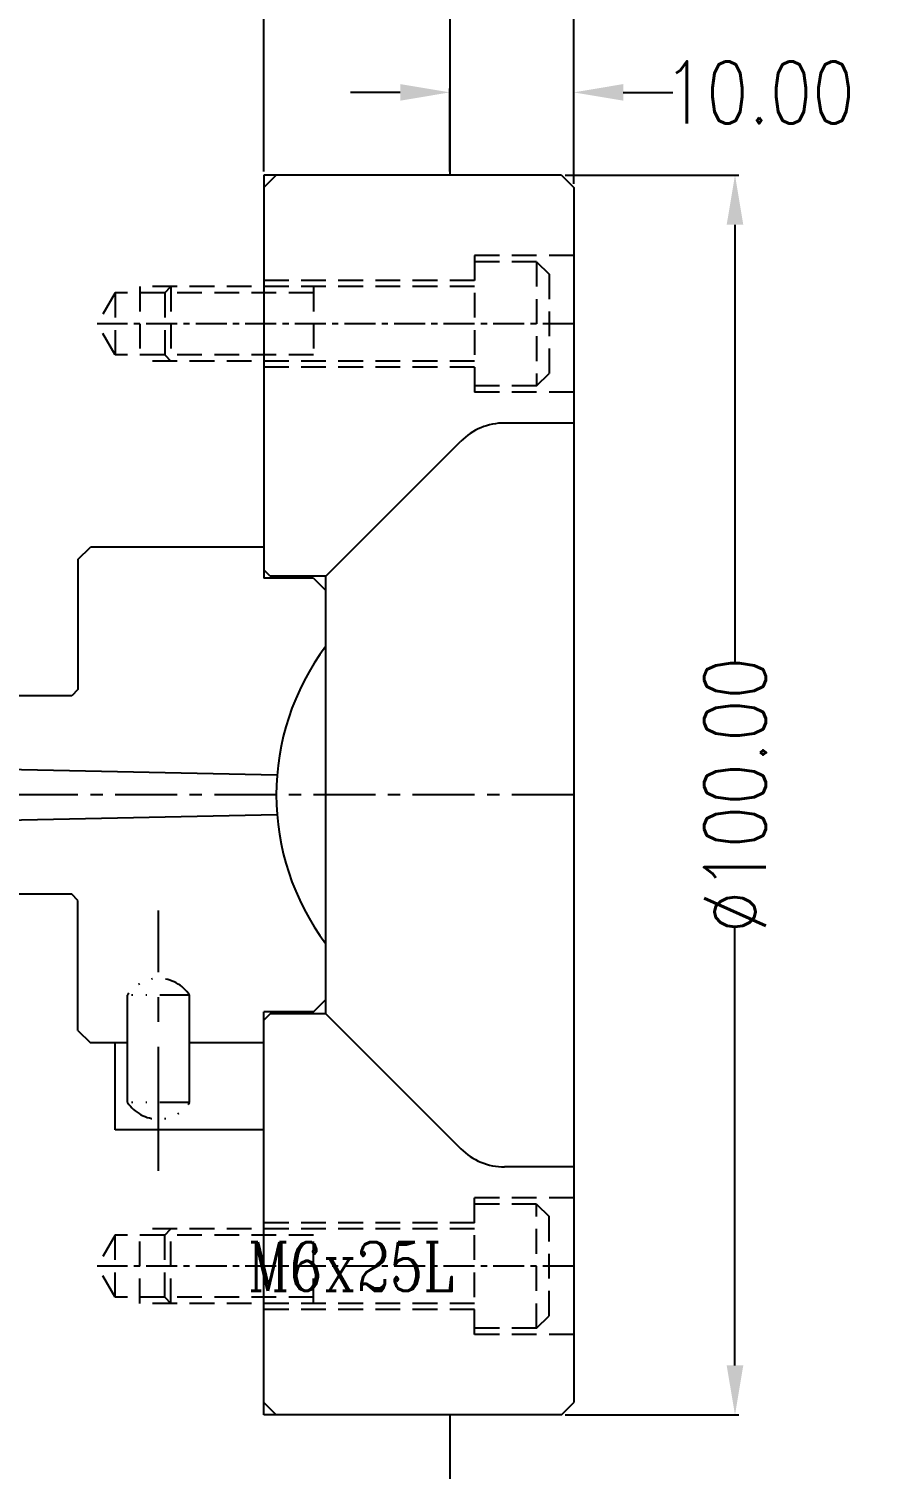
# Model space of a CAD drawing. Header units: millimetres. Extents: x 28656 to 29764, y -21384 to -20601.
# Drawn here: x 28945.7 to 29014.2, y -20877.6 to -20761.5 of the extents above; entities that cross this region are included whole.
import ezdxf

# ---------------------------------------------------------------- set-up
doc = ezdxf.new("R2010")
doc.units = ezdxf.units.MM
doc.header["$LTSCALE"] = 8
for name, pattern in [('CENTER', [2, 1.25, -0.25, 0.25, -0.25]), ('HIDDEN', [0.375, 0.25, -0.125]), ('PHANTOM2', [0.69, 0.3, -0.13, 0, -0.13, 0, -0.13])]:
    doc.linetypes.add(name, pattern=pattern)
doc.layers.get('DEFPOINTS').update_dxf_attribs({"color": 6})
doc.layers.add('dim', color=3, linetype='Continuous', lineweight=15)
doc.layers.add('Ru', color=8, linetype='Continuous')
doc.layers.add('SCREW', color=52, linetype='HIDDEN')
doc.styles.add('ROMANC', font='RomanC.ttf', dxfattribs={"width": 0.8, "height": 7})
doc.styles.get("Standard").update_dxf_attribs({"font": 'txt.shx', "width": 0.8, "bigfont": 'chineset.shx'})
doc.dimstyles.new('ISO-25', dxfattribs={"dimtxt": 5, "dimasz": 4, "dimexe": 0.3, "dimexo": 0.3, "dimtad": 0, "dimzin": 1, "dimdsep": 46, "dimtxsty": 'Standard', "dimcen": 0, "dimclrd": 3, "dimclre": 3, "dimclrt": 3, "dimazin": 0, "dimtfac": 1, "dimtofl": 0, "dimtmove": 0, "dimatfit": 0, "dimfxl": 0, "dimarcsym": 0})

# ---------------------------------------------------------------- blocks, each defined once
blk = doc.blocks.new('*D26569')
at = {"layer": 'DEFPOINTS', "color": 0}
for p in [(28988.69, -20773.27), (28988.69, -20873.27), (29002.7, -20873.27)]:
    blk.add_point(p, dxfattribs=at)
at = {"layer": 'dim', "color": 3, "lineweight": -2}
for p, q in [((28988.99, -20773.27), (29003, -20773.27)), ((29002.7, -20777.27), (29002.7, -20812.64)), ((29002.7, -20869.27), (29002.7, -20833.89)), ((28988.99, -20873.27), (29003, -20873.27))]:
    blk.add_line(p, q, dxfattribs=at)
at = {"layer": 'dim', "color": 3}
for points in [[(29003.37, -20777.27), (29002.03, -20777.27), (29002.7, -20773.27)], [(29002.03, -20869.27), (29003.37, -20869.27), (29002.7, -20873.27)]]:
    blk.add_solid(points, dxfattribs=at)
at = {"layer": 'dim', "color": 3, "insert": (29002.7, -20823.27), "char_height": 5, "attachment_point": 5, "rotation": 90}
blk.add_mtext('%%c100.00', dxfattribs=at)
blk = doc.blocks.new('*D26570')
at = {"layer": 'DEFPOINTS', "color": 0}
for p in [(28989.69, -20766.6), (28979.69, -20773.27), (28989.69, -20774.27)]:
    blk.add_point(p, dxfattribs=at)
at = {"layer": 'dim', "color": 3, "lineweight": -2}
for p, q in [((28979.69, -20772.97), (28979.69, -20766.3)), ((28989.69, -20773.97), (28989.69, -20766.3)), ((28975.69, -20766.6), (28971.69, -20766.6)), ((28993.69, -20766.6), (28997.69, -20766.6))]:
    blk.add_line(p, q, dxfattribs=at)
at = {"layer": 'dim', "color": 3}
for points in [[(28975.69, -20767.27), (28975.69, -20765.93), (28979.69, -20766.6)], [(28993.69, -20765.93), (28993.69, -20767.27), (28989.69, -20766.6)]]:
    blk.add_solid(points, dxfattribs=at)
at = {"layer": 'dim', "color": 3, "insert": (29004.65, -20766.6), "char_height": 5, "attachment_point": 5}
blk.add_mtext('10.00', dxfattribs=at)
blk = doc.blocks.new('*D26571')
at = {"layer": 'DEFPOINTS', "color": 0}
for p in [(28989.69, -20757.33), (28964.69, -20773.27), (28989.69, -20774.27)]:
    blk.add_point(p, dxfattribs=at)
at = {"layer": 'dim', "color": 3, "lineweight": -2}
for p, q in [((28964.69, -20772.97), (28964.69, -20757.03)), ((28989.69, -20773.97), (28989.69, -20757.03)), ((28960.69, -20757.33), (28956.69, -20757.33)), ((28993.69, -20757.33), (28997.69, -20757.33))]:
    blk.add_line(p, q, dxfattribs=at)
at = {"layer": 'dim', "color": 3}
for points in [[(28960.69, -20758), (28960.69, -20756.66), (28964.69, -20757.33)], [(28993.69, -20756.66), (28993.69, -20758), (28989.69, -20757.33)]]:
    blk.add_solid(points, dxfattribs=at)
at = {"layer": 'dim', "color": 3, "insert": (29005.65, -20757.33), "char_height": 5, "attachment_point": 5}
blk.add_mtext('25.00', dxfattribs=at)

msp = doc.modelspace()

# ---------------------------------------------------------------- linework, layer by layer
at = {"linetype": 'Continuous'}
for p, q in [((28979.695, -20651.266), (28979.695, -20773.266)), ((28988.695, -20773.266), (28964.695, -20773.266)), ((28965.695, -20773.266), (28964.695, -20774.266)), ((28988.695, -20773.266), (28989.695, -20774.266)), ((28989.695, -20774.266), (28989.695, -20872.266)), ((28989.695, -20793.266), (28984.116, -20793.266)), ((28969.695, -20805.616), (28980.58, -20794.73)), ((28964.695, -20803.266), (28950.695, -20803.266)), ((28968.695, -20805.766), (28964.695, -20805.766)), ((28969.695, -20805.616), (28965.195, -20805.616)), ((28968.695, -20805.766), (28969.695, -20806.766)), ((28969.695, -20840.916), (28969.695, -20805.616)), ((28949.195, -20815.266), (28898.695, -20815.266)), ((28949.195, -20831.266), (28898.695, -20831.266)), ((28953.695, -20848.066), (28953.695, -20839.408)), ((28958.695, -20848.066), (28958.695, -20839.408)), ((28968.695, -20840.766), (28969.695, -20839.766)), ((28968.695, -20840.766), (28964.695, -20840.766)), ((28969.695, -20840.916), (28965.195, -20840.916)), ((28969.695, -20840.916), (28980.58, -20851.801)), ((28953.695, -20843.266), (28950.695, -20843.266)), ((28952.695, -20850.266), (28952.695, -20843.266)), ((28964.695, -20843.266), (28958.695, -20843.266)), ((28964.695, -20850.266), (28952.695, -20850.266)), ((28989.695, -20853.266), (28984.116, -20853.266)), ((28965.695, -20873.266), (28964.695, -20872.266)), ((28988.695, -20873.266), (28989.695, -20872.266)), ((28988.695, -20873.266), (28964.695, -20873.266)), ((28979.695, -20873.266), (28979.695, -20995.266))]:
    msp.add_line(p, q, dxfattribs=at)
for p, q in [((28964.695, -20773.266), (28964.695, -20805.766)), ((28949.695, -20804.266), (28950.695, -20803.266)), ((28949.695, -20804.266), (28949.695, -20814.766)), ((28965.195, -20805.616), (28964.695, -20805.116)), ((28949.695, -20814.766), (28949.195, -20815.266)), ((28949.695, -20831.766), (28949.195, -20831.266)), ((28949.695, -20842.266), (28949.695, -20831.766)), ((28964.695, -20873.266), (28964.695, -20840.766)), ((28965.195, -20840.916), (28964.695, -20841.416)), ((28949.695, -20842.266), (28950.695, -20843.266))]:
    msp.add_line(p, q)
at = {"linetype": 'HIDDEN'}
for p, q in [((28989.695, -20779.766), (28981.695, -20779.766)), ((28981.695, -20781.766), (28964.695, -20781.766)), ((28981.695, -20788.766), (28964.695, -20788.766)), ((28989.695, -20790.766), (28981.695, -20790.766)), ((28989.695, -20855.766), (28981.695, -20855.766)), ((28981.695, -20857.766), (28964.695, -20857.766)), ((28981.695, -20864.766), (28964.695, -20864.766)), ((28989.695, -20866.766), (28981.695, -20866.766))]:
    msp.add_line(p, q, dxfattribs=at)
at = {"linetype": 'CENTER', "ltscale": 0.5}
msp.add_line((28989.695, -20823.266), (28693.695, -20823.266), dxfattribs=at)
at = {"linetype": 'CENTER'}
msp.add_line((28956.195, -20853.569), (28956.195, -20832.593), dxfattribs=at)
at = {"linetype": 'PHANTOM2'}
for p, q in [((28958.695, -20839.408), (28953.695, -20839.408)), ((28958.695, -20848.066), (28953.695, -20848.066))]:
    msp.add_line(p, q, dxfattribs=at)
at = {"linetype": 'Continuous'}
for centre, radius, start, end in [((28984.116, -20798.266), 5, 90, 135), ((28985.695, -20823.266), 20, 143.1301, 216.8699), ((28984.116, -20848.266), 5, 225, 270)]:
    msp.add_arc(centre, radius, start, end, dxfattribs=at)
at = {"color": 7, "linetype": 'PHANTOM2'}
for centre, start, end in [((28956.195, -20841.066), 33.55731, 146.44269), ((28956.195, -20846.408), 213.55731, 326.44269)]:
    msp.add_arc(centre, 3, start, end, dxfattribs=at)
at = {"layer": 'Ru'}
for points in [[(28965.759, -20821.666), (28898.695, -20820.266)], [(28965.759, -20824.866), (28898.695, -20826.266)]]:
    msp.add_lwpolyline(points, dxfattribs=at)
at = {"layer": 'SCREW'}
for p, q in [((28981.695, -20779.766), (28981.695, -20790.766)), ((28986.695, -20780.266), (28981.695, -20780.266)), ((28986.695, -20780.266), (28986.695, -20790.266)), ((28987.695, -20781.266), (28987.695, -20789.266)), ((28981.695, -20782.266), (28954.695, -20782.266)), ((28954.695, -20782.266), (28954.695, -20788.266)), ((28956.695, -20782.766), (28957.195, -20782.266)), ((28957.195, -20782.266), (28957.195, -20788.266)), ((28968.695, -20782.266), (28968.695, -20788.266)), ((28952.695, -20782.766), (28951.251, -20785.266)), ((28968.695, -20782.766), (28952.695, -20782.766)), ((28952.695, -20782.766), (28952.695, -20787.766)), ((28956.695, -20782.766), (28956.695, -20787.766)), ((28952.695, -20787.766), (28951.251, -20785.266)), ((28968.695, -20787.766), (28952.695, -20787.766)), ((28981.695, -20788.266), (28954.695, -20788.266)), ((28956.695, -20787.766), (28957.195, -20788.266)), ((28986.695, -20790.266), (28987.695, -20789.266)), ((28986.695, -20790.266), (28981.695, -20790.266)), ((28981.695, -20866.766), (28981.695, -20855.766)), ((28986.695, -20856.266), (28981.695, -20856.266)), ((28986.695, -20866.266), (28986.695, -20856.266)), ((28986.695, -20856.266), (28987.695, -20857.266)), ((28987.695, -20865.266), (28987.695, -20857.266)), ((28952.695, -20858.766), (28951.251, -20861.266)), ((28952.695, -20863.766), (28952.695, -20858.766)), ((28968.695, -20858.766), (28952.695, -20858.766)), ((28981.695, -20858.266), (28954.695, -20858.266)), ((28954.695, -20864.266), (28954.695, -20858.266)), ((28956.695, -20858.766), (28957.195, -20858.266)), ((28956.695, -20863.766), (28956.695, -20858.766)), ((28957.195, -20864.266), (28957.195, -20858.266)), ((28968.695, -20864.266), (28968.695, -20858.266)), ((28952.695, -20863.766), (28951.251, -20861.266)), ((28968.695, -20863.766), (28952.695, -20863.766)), ((28956.695, -20863.766), (28957.195, -20864.266)), ((28981.695, -20864.266), (28954.695, -20864.266)), ((28986.695, -20866.266), (28981.695, -20866.266))]:
    msp.add_line(p, q, dxfattribs=at)
at = {"layer": 'SCREW', "linetype": 'Continuous'}
for p, q in [((28986.695, -20780.266), (28987.695, -20781.266)), ((28986.695, -20866.266), (28987.695, -20865.266))]:
    msp.add_line(p, q, dxfattribs=at)
at = {"layer": 'SCREW', "linetype": 'CENTER', "ltscale": 0.25}
for p, q in [((28989.695, -20785.266), (28951.251, -20785.266)), ((28989.695, -20861.266), (28951.251, -20861.266))]:
    msp.add_line(p, q, dxfattribs=at)

# ---------------------------------------------------------------- texts
at = {"layer": 'dim', "style": 'ROMANC', "width": 0.8}
msp.add_text('M6x25L', height=3.9343, dxfattribs=at).set_placement((28963.384, -20863.263))

# ---------------------------------------------------------------- dimensions: what is measured, and where the dimension line sits
at = {"layer": 'dim'}
for base, p1, picture, middle in [((28989.695, -20757.331), (28964.695, -20773.266), '*D26571', (29005.653, -20757.331)), ((28989.695, -20766.6), (28979.695, -20773.266), '*D26570', (29004.653, -20766.6))]:
    dim = msp.add_linear_dim(base=base, p1=p1, p2=(28989.695, -20774.266), dimstyle='ISO-25', dxfattribs=at)
    dim.commit()
    dim.dimension.update_dxf_attribs({"geometry": picture, "text_midpoint": middle, "dimtype": 160})
dim = msp.add_linear_dim(base=(29002.699, -20873.266), p1=(28988.695, -20773.266), p2=(28988.695, -20873.266), angle=270, text='%%c<>', dimstyle='ISO-25', dxfattribs=at)
dim.commit()
dim.dimension.update_dxf_attribs({"geometry": '*D26569', "text_midpoint": (29002.699, -20823.266), "dimtype": 160})

doc.saveas('drawing.dxf')
